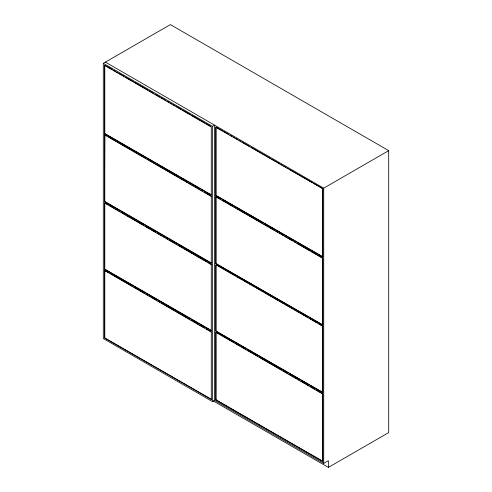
<?xml version="1.0" encoding="UTF-8"?>
<svg xmlns="http://www.w3.org/2000/svg" width="492" height="492" viewBox="0 0 492 492"><rect width="100%" height="100%" fill="white"/><g stroke="black" fill="none" stroke-linecap="round" stroke-linejoin="round"><path stroke-width="0.74" d="M328.379 467.4L328.379 460.684L323.718 463.378L214.567 400.359L212.458 401.577L103.308 338.558L103.308 63.327L170.386 24.6L388.692 150.638L388.692 432.579L328.379 467.4L213.233 400.925M104.507 65.356L211.277 127.004L211.277 195.127L104.507 133.486L104.507 65.356L106.118 65.959M104.507 133.486L211.56 194.967M104.507 134.826L211.277 196.468L211.277 263.257L104.507 201.615L104.79 134.66L104.79 201.449L211.56 263.091M103.308 63.327L212.458 126.346L214.567 125.134L214.567 400.359M322.826 188.7L215.767 127.213L215.767 195.355L322.826 256.836L322.826 188.7L319.511 186.782M215.767 196.751L322.826 258.232L322.826 324.972L215.767 263.491L215.767 196.751L220.693 199.266M104.507 269.069L211.277 330.71L211.277 264.598L104.507 202.956L104.507 269.069L211.56 330.544M104.507 270.446L211.277 332.088L211.277 399.516L104.507 337.869L104.507 270.446L108.769 272.58M105.411 62.115L323.718 188.153L388.692 150.638M215.767 263.491L322.826 324.972M104.507 337.869L211.56 399.35M215.767 195.355L322.826 256.836M322.826 326.19L215.767 264.708L215.767 330.993L322.826 392.475L322.826 326.19L318.183 323.508M322.826 461.25L322.543 461.416L322.543 393.907L215.767 332.26L215.767 399.768L322.826 461.25L322.826 393.741L316.196 389.916M215.767 330.993L322.826 392.475M222.685 130.878L216.049 127.053L216.049 195.189M224.008 131.647L228.651 134.328M229.979 135.091L231.966 136.241M233.294 137.01L234.623 137.772M235.945 138.541L237.937 139.685M239.266 140.454L240.588 141.216M241.916 141.985L249.875 146.579M251.203 147.348L264.462 155.005M265.791 155.767L270.434 158.449M271.762 159.217L276.406 161.893M277.728 162.661L279.72 163.811M281.043 164.574L282.371 165.343M283.7 166.105L285.686 167.255M287.014 168.024L288.343 168.787M289.665 169.555L297.623 174.15M298.952 174.912L312.217 182.569M313.539 183.338L318.183 186.019M107.447 66.727L112.084 69.403M113.412 70.171L115.405 71.322M116.727 72.084L118.055 72.853M119.384 73.615L121.37 74.766M122.699 75.528L124.021 76.297M125.349 77.066L133.307 81.66M134.636 82.422L147.895 90.079M149.224 90.848L153.867 93.529M155.195 94.292L159.832 96.973M161.161 97.736L163.153 98.886M164.476 99.655L165.804 100.417M167.132 101.186L169.119 102.33M170.447 103.099L171.769 103.867M173.098 104.63L175.09 105.78M176.413 106.543L181.056 109.224M182.384 109.993L190.343 114.587M191.665 115.349L204.93 123.006M206.259 123.775L210.902 126.456M222.021 200.035L226.664 202.716M227.987 203.479L232.63 206.16M233.958 206.929L235.945 208.073M237.273 208.842L238.602 209.604M239.924 210.373L244.567 213.054M245.895 213.817L247.888 214.967M249.21 215.736L262.476 223.393M263.804 224.155L268.441 226.837M269.77 227.605L274.413 230.281M275.741 231.049L277.728 232.199M279.056 232.962L280.385 233.731M281.707 234.493L283.7 235.643M285.022 236.412L286.35 237.175M287.679 237.943L292.322 240.619M294.308 241.769L295.637 242.538M296.959 243.3L310.224 250.957M311.553 251.726L316.196 254.407M317.518 255.17L322.162 257.851M105.454 135.042L106.782 135.81M108.105 136.573L116.063 141.167M117.391 141.936L130.657 149.593M131.979 150.355L136.622 153.037M137.951 153.805L142.594 156.481M143.916 157.249L145.909 158.399M147.237 159.162L148.559 159.931M149.888 160.693L151.874 161.843M153.203 162.612L154.531 163.375M155.853 164.143L163.811 168.738M165.14 169.5L178.405 177.157M179.728 177.926L184.371 180.607M185.699 181.37L187.686 182.52M189.014 183.282L190.343 184.051M191.665 184.814L193.657 185.964M194.986 186.732L196.308 187.495M197.636 188.264L199.623 189.414M200.951 190.176L202.28 190.945M204.266 192.089L205.595 192.858M206.923 193.62L211.56 196.302M216.714 264.924L235.945 276.03M237.273 276.793L241.916 279.474M243.245 280.243L247.888 282.925M249.21 283.687L251.203 284.837M252.525 285.6L253.854 286.369M255.182 287.131L259.825 289.813M261.147 290.581L263.14 291.731M264.462 292.494L269.106 295.175M270.434 295.938L277.728 300.151M279.056 300.92L283.7 303.601M285.022 304.363L289.665 307.045M290.993 307.808L292.98 308.958M294.308 309.726L295.637 310.489M296.959 311.258L298.952 312.408M300.28 313.17L301.602 313.939M302.931 314.702L307.574 317.383M309.56 318.533L310.889 319.296M312.217 320.064L316.86 322.746M108.105 204.709L104.79 202.79L104.79 268.903M109.433 205.472L114.076 208.153M115.405 208.915L117.391 210.066M118.72 210.834L120.042 211.597M121.37 212.366L123.363 213.516M124.685 214.278L126.014 215.047M127.342 215.81L129.328 216.96M130.657 217.722L135.3 220.404M136.622 221.172L143.916 225.385M145.245 226.148L149.888 228.829M151.216 229.592L155.853 232.273M157.182 233.042L159.174 234.186M160.497 234.955L161.825 235.717M163.153 236.486L165.14 237.636M166.468 238.399L167.79 239.167M169.119 239.93L171.111 241.08M172.434 241.849L174.426 242.993M175.749 243.761L177.077 244.524M178.405 245.293L183.049 247.974M184.371 248.737L206.923 261.756M208.245 262.519L211.56 264.438M216.714 332.481L218.706 333.631M220.029 334.394L233.958 342.438M235.287 343.201L239.924 345.882M241.252 346.645L245.895 349.326M247.224 350.095L249.21 351.245M250.539 352.008L251.867 352.776M253.189 353.539L257.833 356.22M259.161 356.983L281.707 370.002M283.035 370.771L287.679 373.453M289.001 374.215L293.644 376.897M294.972 377.665L296.959 378.809M298.287 379.578L299.616 380.341M300.944 381.109L305.581 383.791M306.91 384.553L308.902 385.703M310.224 386.466L314.868 389.147M110.097 273.343L132.643 286.362M133.972 287.131L138.615 289.806M139.937 290.575L144.58 293.257M145.909 294.019L147.895 295.169M149.224 295.938L150.552 296.701M151.874 297.469L156.517 300.145M157.846 300.913L159.832 302.063M161.161 302.826L174.426 310.483M175.749 311.252L180.392 313.933M181.72 314.695L186.363 317.377M187.686 318.139L189.678 319.29M191.007 320.058L192.329 320.821M193.657 321.59L195.644 322.74M196.972 323.502L198.301 324.271M199.623 325.034L204.266 327.715M206.259 328.865L207.581 329.628M208.909 330.396L211.56 331.928M215.767 399.768L322.543 461.416M323.718 188.153L323.718 463.378M322.543 188.86L322.543 257.002M322.543 258.398L322.543 325.138M322.543 326.356L322.543 392.634M216.049 196.591L216.049 263.325M216.049 265.305L216.049 330.827M216.049 332.1L216.049 399.602M212.458 126.346L212.458 401.577M104.79 65.196L104.79 133.32M104.79 270.28L104.79 337.709"/></g></svg>
